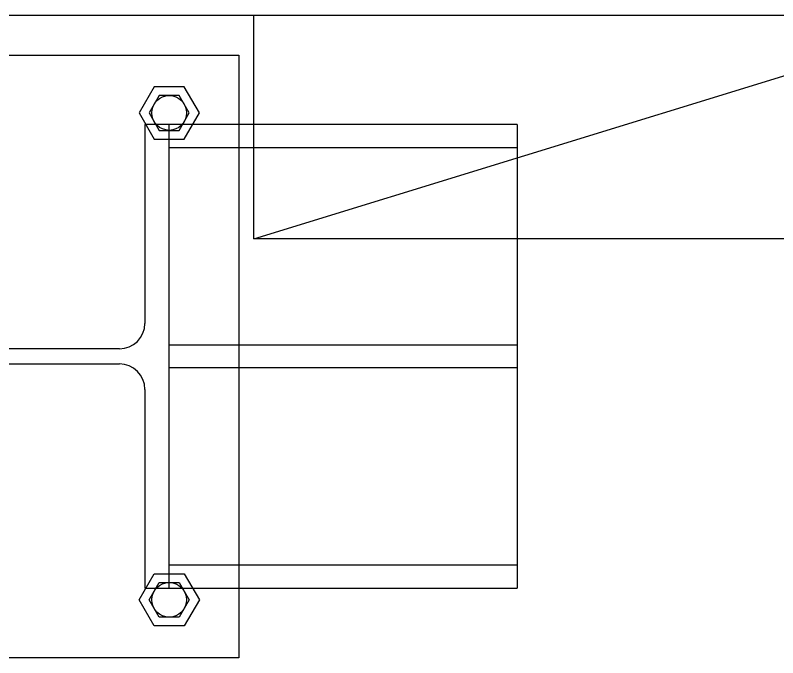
# Model space of a CAD drawing. Header units: millimetres. Extents: x 15382 to 37298, y 7351 to 31127.
# Drawn here: x 23138 to 23820, y 25902 to 26477 of the extents above; entities that cross this region are included whole.
import ezdxf

# ---------------------------------------------------------------- set-up
doc = ezdxf.new("R2010")
doc.units = ezdxf.units.MM
for name, color, linetype in [('112', 1, 'Continuous'), ('標的物', 1, 'Continuous'), ('障礙', 2, 'Continuous')]:
    doc.layers.add(name, color=color, linetype=linetype)

msp = doc.modelspace()

# ---------------------------------------------------------------- linework, layer by layer
at = {"layer": '112'}
for p, q in [((22798.986, 26441.019), (23337.895, 26441.019)), ((23337.895, 26441.019), (23337.895, 25902.11)), ((23262.25, 26412.519), (23248.787, 26389.201)), ((23289.176, 26412.519), (23262.25, 26412.519)), ((23302.639, 26389.201), (23289.176, 26412.519)), ((23266.738, 26404.747), (23257.763, 26389.201)), ((23284.688, 26404.747), (23266.738, 26404.747)), ((23293.663, 26389.201), (23284.688, 26404.747)), ((23248.787, 26389.201), (23262.25, 26365.883)), ((23257.763, 26389.201), (23266.738, 26373.656)), ((23284.688, 26373.656), (23293.663, 26389.201)), ((23289.176, 26365.883), (23302.639, 26389.201)), ((23586.622, 26378.837), (23253.949, 26378.837)), ((23253.949, 26378.837), (23253.949, 26201.101)), ((23266.738, 26373.656), (23284.688, 26373.656)), ((23275.713, 25964.292), (23275.713, 26378.837)), ((23586.622, 26378.837), (23586.622, 25964.292)), ((23262.25, 26365.883), (23289.176, 26365.883)), ((23586.622, 26358.11), (23275.713, 26358.11)), ((23275.713, 26181.928), (23586.622, 26181.928)), ((23231.149, 26178.301), (22905.731, 26178.301)), ((22905.731, 26164.828), (23231.149, 26164.828)), ((23586.622, 26161.201), (23275.713, 26161.201)), ((23253.949, 26142.028), (23253.949, 25964.292)), ((23586.622, 25985.019), (23275.713, 25985.019)), ((23248.787, 25953.928), (23262.25, 25977.247)), ((23262.25, 25977.247), (23289.176, 25977.247)), ((23289.176, 25977.247), (23302.639, 25953.928)), ((23253.949, 25964.292), (23586.622, 25964.292)), ((23257.763, 25953.928), (23266.738, 25969.474)), ((23266.738, 25969.474), (23284.688, 25969.474)), ((23284.688, 25969.474), (23293.663, 25953.928)), ((23262.25, 25930.61), (23248.787, 25953.928)), ((23266.738, 25938.383), (23257.763, 25953.928)), ((23293.663, 25953.928), (23284.688, 25938.383)), ((23302.639, 25953.928), (23289.176, 25930.61)), ((23284.688, 25938.383), (23266.738, 25938.383)), ((23289.176, 25930.61), (23262.25, 25930.61)), ((23337.895, 25902.11), (22798.986, 25902.11))]:
    msp.add_line(p, q, dxfattribs=at)
for centre, start, end in [((23231.149, 26201.101), 270, 0), ((23231.149, 26142.028), 0, 90)]:
    msp.add_arc(centre, 22.8, start, end, dxfattribs=at)
at = {"layer": '標的物'}
msp.add_line((22796.986, 26476.565), (24016.986, 26476.565), dxfattribs=at)
for centre in [(23275.713, 26389.201), (23275.713, 25953.928)]:
    msp.add_circle(centre, 15.545, dxfattribs=at)
at = {"layer": '障礙'}
for p, q in [((23351.44, 26276.565), (23351.44, 26476.565)), ((23351.44, 26476.565), (24001.44, 26476.565)), ((23351.44, 26276.565), (24001.44, 26476.565)), ((24001.44, 26276.565), (23351.44, 26276.565))]:
    msp.add_line(p, q, dxfattribs=at)

doc.saveas('drawing.dxf')
